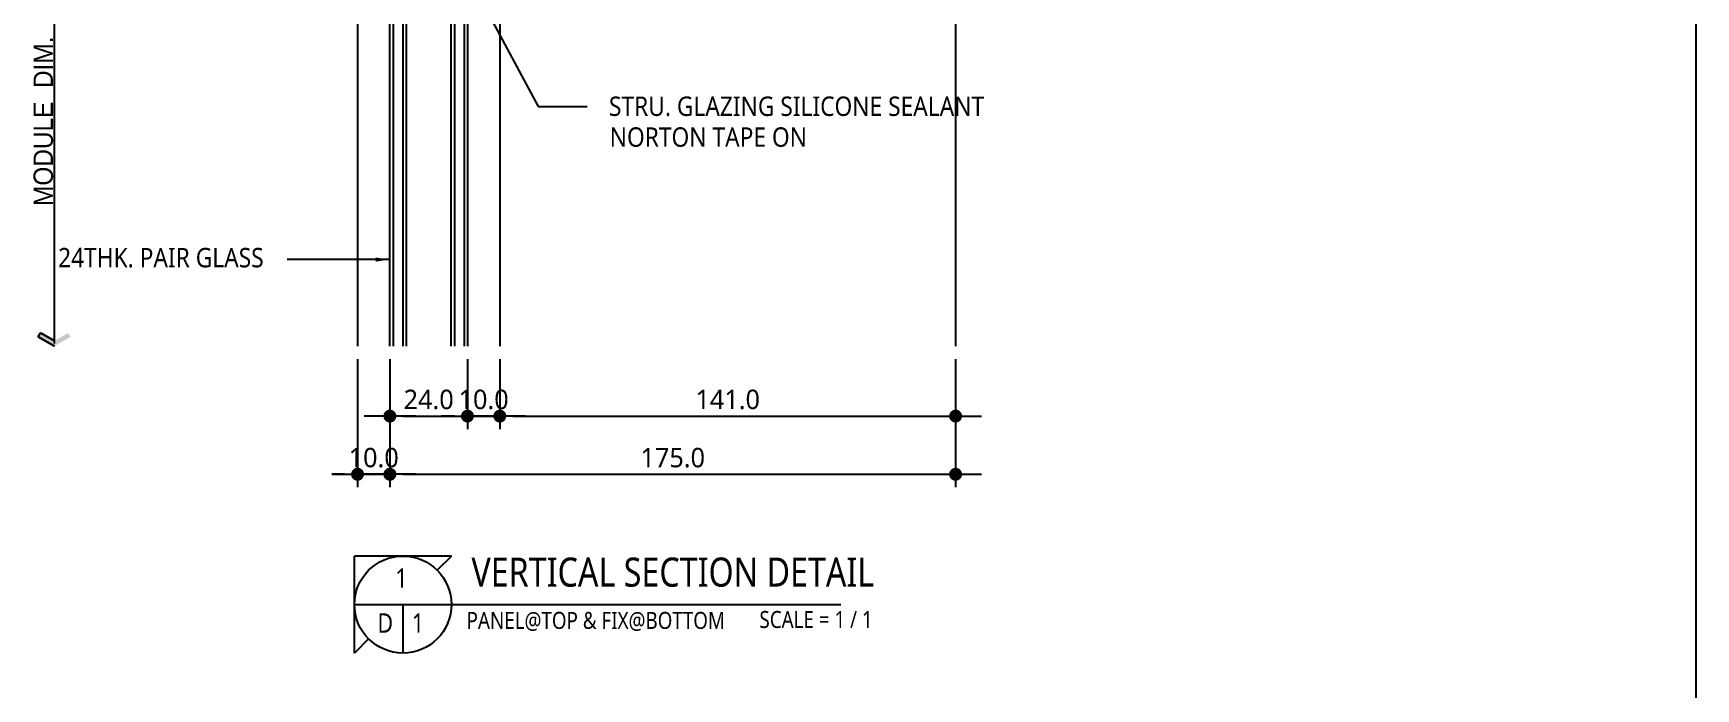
# Model space of a CAD drawing. Extents: x 93 to 3288, y 42 to 1146.
# Drawn here: x 1948 to 2462, y 590 to 793 of the extents above; entities that cross this region are included whole.
import ezdxf

# ---------------------------------------------------------------- set-up
doc = ezdxf.new("R2010")
doc.units = 0
doc.header["$LTSCALE"] = 200
doc.header["$MEASUREMENT"] = 0
doc.header["$PDMODE"] = 3
doc.header["$PDSIZE"] = -1
doc.linetypes.add('HID', pattern=[2.3, 1.5, -0.8])
doc.layers.get('0').update_dxf_attribs({"linetype": 'CONTINUOUS'})
doc.layers.get('Defpoints').update_dxf_attribs({"color": 137, "linetype": 'CONTINUOUS'})
for name, color, linetype in [('01TEX', 3, 'CONTINUOUS'), ('3', 3, 'CONTINUOUS'), ('A-WIN', 6, 'CONTINUOUS'), ('DIM', 7, 'CONTINUOUS'), ('FORM', 7, 'CONTINUOUS'), ('Glass', 4, 'CONTINUOUS'), ('SEALANT', 1, 'CONTINUOUS'), ('TXT', 3, 'CONTINUOUS')]:
    doc.layers.add(name, color=color, linetype=linetype)
doc.layers.add('Ebene 1', color=7, linetype='CONTINUOUS', lineweight=0)
doc.styles.add('FORM1', font='malgun.ttf', dxfattribs={"width": 0.85})
doc.styles.add('맑은고딕', font='malgun.ttf')
doc.styles.add('중앙알텍', font='malgun.ttf', dxfattribs={"width": 0.9})
doc.styles.add('창원경상대병원', font='malgun.ttf')
doc.dimstyles.new('DIM1', dxfattribs={"dimtxt": 3, "dimasz": 3, "dimexe": 2, "dimexo": 5, "dimgap": 1, "dimtad": 1, "dimdsep": 46, "dimlunit": 6, "dimtxsty": '창원경상대병원', "dimblk": 'ARCHTICK', "dimcen": -2, "dimclrd": 1, "dimclre": 1, "dimclrt": 3, "dimazin": 0, "dimtfac": 1, "dimtix": 1, "dimtofl": 0, "dimtmove": 2, "dimatfit": 3, "dimfxl": 1, "dimtolj": 1, "dimarcsym": 0})
doc.dimstyles.new('GAUN-4', dxfattribs={"dimscale": 4, "dimtxt": 1.5, "dimasz": 1, "dimexe": 1, "dimexo": 1, "dimgap": 0.5, "dimtad": 1, "dimdec": 1, "dimzin": 1, "dimdsep": 46, "dimlunit": 6, "dimtxsty": '맑은고딕', "dimblk": 'CJDOT', "dimcen": 0.09, "dimdle": 1, "dimclrd": 256, "dimclre": 256, "dimclrt": 3, "dimadec": 0, "dimazin": 0, "dimtfac": 1, "dimtdec": 1, "dimtix": 1, "dimtmove": 2, "dimatfit": 3, "dimfxl": 1, "dimtolj": 1, "dimtzin": 1, "dimarcsym": 0})

# ---------------------------------------------------------------- blocks, each defined once
blk = doc.blocks.new('CJDOT')
blk.add_line((-2, 0), (2, 0))
at = {"const_width": 0.5}
blk.add_lwpolyline([(-0.25, 0, 1), (0.25, 0, 1)], format="xyb", close=True, dxfattribs=at)
blk = doc.blocks.new('*D139')
at = {"layer": 'Defpoints', "color": 0, "transparency": 16777216}
for p in [(2058.04, 695.88), (2233.04, 695.93), (2233.04, 656.3)]:
    blk.add_point(p, dxfattribs=at)
at = {"layer": 'DIM', "lineweight": -2, "transparency": 16777216}
for p, q in [((2058.04, 691.88), (2058.04, 652.3)), ((2233.04, 691.93), (2233.04, 652.3)), ((2062.04, 656.3), (2229.04, 656.3))]:
    blk.add_line(p, q, dxfattribs=at)
at = {"layer": 'DIM', "lineweight": -2, "transparency": 16777216, "xscale": 4, "yscale": 4, "zscale": 4, "rotation": 180}
blk.add_blockref('CJDOT', (2058.04, 656.3), dxfattribs=at)
at = {"layer": 'DIM', "lineweight": -2, "transparency": 16777216, "xscale": 4, "yscale": 4, "zscale": 4}
blk.add_blockref('CJDOT', (2233.04, 656.3), dxfattribs=at)
at = {"layer": 'DIM', "color": 3, "transparency": 16777216, "insert": (2145.54, 661.41), "char_height": 6, "attachment_point": 5, "style": '맑은고딕'}
blk.add_mtext('\\A1;175.0', dxfattribs=at)
blk = doc.blocks.new('*D140')
at = {"layer": 'Defpoints', "color": 0, "transparency": 16777216}
for p in [(2058.04, 695.93), (2082.04, 695.93), (2082.04, 674.3)]:
    blk.add_point(p, dxfattribs=at)
at = {"layer": 'DIM', "lineweight": -2, "transparency": 16777216}
for p, q in [((2058.04, 691.93), (2058.04, 670.3)), ((2082.04, 691.93), (2082.04, 670.3)), ((2062.04, 674.3), (2078.04, 674.3))]:
    blk.add_line(p, q, dxfattribs=at)
at = {"layer": 'DIM', "lineweight": -2, "transparency": 16777216, "xscale": 4, "yscale": 4, "zscale": 4, "rotation": 180}
blk.add_blockref('CJDOT', (2058.04, 674.3), dxfattribs=at)
at = {"layer": 'DIM', "lineweight": -2, "transparency": 16777216, "xscale": 4, "yscale": 4, "zscale": 4}
blk.add_blockref('CJDOT', (2082.04, 674.3), dxfattribs=at)
at = {"layer": 'DIM', "color": 3, "transparency": 16777216, "insert": (2070.04, 679.4), "char_height": 6, "attachment_point": 5, "style": '맑은고딕'}
blk.add_mtext('\\A1;24.0', dxfattribs=at)
blk = doc.blocks.new('*D141')
at = {"layer": 'Defpoints', "color": 0, "transparency": 16777216}
for p in [(2082.04, 695.93), (2092.04, 695.93), (2092.04, 674.3)]:
    blk.add_point(p, dxfattribs=at)
at = {"layer": 'DIM', "lineweight": -2, "transparency": 16777216}
for p, q in [((2082.04, 691.93), (2082.04, 670.3)), ((2092.04, 691.93), (2092.04, 670.3)), ((2078.04, 674.3), (2074.04, 674.3)), ((2082.04, 674.3), (2092.04, 674.3)), ((2096.04, 674.3), (2100.04, 674.3))]:
    blk.add_line(p, q, dxfattribs=at)
at = {"layer": 'DIM', "lineweight": -2, "transparency": 16777216, "xscale": 4, "yscale": 4, "zscale": 4}
blk.add_blockref('CJDOT', (2082.04, 674.3), dxfattribs=at)
at = {"layer": 'DIM', "lineweight": -2, "transparency": 16777216, "xscale": 4, "yscale": 4, "zscale": 4, "rotation": 180}
blk.add_blockref('CJDOT', (2092.04, 674.3), dxfattribs=at)
at = {"layer": 'DIM', "color": 3, "transparency": 16777216, "insert": (2087.04, 679.41), "char_height": 6, "attachment_point": 5, "style": '맑은고딕'}
blk.add_mtext('\\A1;10.0', dxfattribs=at)
blk = doc.blocks.new('*D142')
at = {"layer": 'Defpoints', "color": 0, "transparency": 16777216}
for p in [(2092.04, 695.93), (2233.04, 695.93), (2233.04, 674.3)]:
    blk.add_point(p, dxfattribs=at)
at = {"layer": 'DIM', "lineweight": -2, "transparency": 16777216}
for p, q in [((2092.04, 691.93), (2092.04, 670.3)), ((2233.04, 691.93), (2233.04, 670.3)), ((2096.04, 674.3), (2229.04, 674.3))]:
    blk.add_line(p, q, dxfattribs=at)
at = {"layer": 'DIM', "lineweight": -2, "transparency": 16777216, "xscale": 4, "yscale": 4, "zscale": 4, "rotation": 180}
blk.add_blockref('CJDOT', (2092.04, 674.3), dxfattribs=at)
at = {"layer": 'DIM', "lineweight": -2, "transparency": 16777216, "xscale": 4, "yscale": 4, "zscale": 4}
blk.add_blockref('CJDOT', (2233.04, 674.3), dxfattribs=at)
at = {"layer": 'DIM', "color": 3, "transparency": 16777216, "insert": (2162.54, 679.41), "char_height": 6, "attachment_point": 5, "style": '맑은고딕'}
blk.add_mtext('\\A1;141.0', dxfattribs=at)
blk = doc.blocks.new('*D156')
at = {"layer": 'Defpoints', "color": 0, "transparency": 16777216}
for p in [(2048.04, 695.93), (2058.04, 695.93), (2048.04, 656.3)]:
    blk.add_point(p, dxfattribs=at)
at = {"layer": 'DIM', "lineweight": -2, "transparency": 16777216}
for p, q in [((2048.04, 691.93), (2048.04, 652.3)), ((2058.04, 691.93), (2058.04, 652.3)), ((2044.04, 656.3), (2040.04, 656.3)), ((2058.04, 656.3), (2048.04, 656.3)), ((2062.04, 656.3), (2066.04, 656.3))]:
    blk.add_line(p, q, dxfattribs=at)
at = {"layer": 'DIM', "lineweight": -2, "transparency": 16777216, "xscale": 4, "yscale": 4, "zscale": 4}
blk.add_blockref('CJDOT', (2048.04, 656.3), dxfattribs=at)
at = {"layer": 'DIM', "lineweight": -2, "transparency": 16777216, "xscale": 4, "yscale": 4, "zscale": 4, "rotation": 180}
blk.add_blockref('CJDOT', (2058.04, 656.3), dxfattribs=at)
at = {"layer": 'DIM', "color": 3, "transparency": 16777216, "insert": (2053.04, 661.41), "char_height": 6, "attachment_point": 5, "style": '맑은고딕'}
blk.add_mtext('\\A1;10.0', dxfattribs=at)
blk = doc.blocks.new('_ArchTick')
at = {"color": 0, "linetype": 'ByBlock', "const_width": 0.15}
blk.add_lwpolyline([(-0.5, -0.5), (0.5, 0.5)], dxfattribs=at)
blk = doc.blocks.new('*U92')
at = {"layer": 'Glass', "linetype": 'HID', "ltscale": 10}
h = blk.add_hatch(dxfattribs=at)
h.set_pattern_fill('NET3', color=8, scale=0.5, angle=90)
h.set_pattern_definition([(90, (-84.18, 8.0413), (-1.5875, -5e-13), []), (150, (-84.18, 8.0413), (-0.79375, -1.374815), []), (210, (-84.18, 8.0413), (0.79375, -1.374815), [])])
h.paths.add_polyline_path([(-6, 19), (-14, 19), (-14, 5), (-6, 5)])
at = {"layer": 'SEALANT', "ltscale": 0.01}
h = blk.add_hatch(dxfattribs=at)
h.set_pattern_fill('ANSI37', color=256, scale=0.5, angle=90)
h.set_pattern_definition([(135, (-84.18, 8.0413), (-1.122532, -1.122532), []), (225, (-84.18, 8.0413), (1.122532, -1.122532), [])])
h.paths.add_polyline_path([(1, 19), (-6, 19), (-6, 5), (1, 5, -0.15973)])
at = {"layer": 'Glass', "color": 8, "linetype": 'HID', "ltscale": 10}
for p, q in [((1, 23), (-128, 23)), ((1, 20), (-128, 20)), ((1, 4), (-128, 4)), ((1, 1), (-128, 1))]:
    blk.add_line(p, q, dxfattribs=at)
at = {"layer": 'Glass'}
for points in [[(-128, 19), (1, 19), (1, 24), (-128, 24)], [(-128, 0), (1, 0), (1, 5), (-128, 5)]]:
    blk.add_lwpolyline(points, dxfattribs=at)
at = {"layer": 'Glass', "color": 8, "linetype": 'HID', "ltscale": 10}
blk.add_lwpolyline([(-14, 19), (-14, 5), (-6, 5), (-6, 19)], close=True, dxfattribs=at)
at = {"layer": 'SEALANT', "ltscale": 0.01}
blk.add_arc((22.35, 12), 22.47, 161.8496, 198.1504, dxfattribs=at)

msp = doc.modelspace()

# ---------------------------------------------------------------- hatches: boundary and pattern name
at = {"layer": 'DIM'}
msp.add_hatch(color=256, dxfattribs=at).paths.add_polyline_path([(1954.25, 697.58), (1949.98, 700.08), (1949.25, 698.84), (1954.25, 695.93), (1959.26, 698.78), (1958.55, 700.03)])

# ---------------------------------------------------------------- linework, layer by layer
at = {"color": 3}
msp.add_line((1954.25, 696.75), (1954.25, 892.43), dxfattribs=at)
at = {"layer": '3'}
msp.add_line((2462, 1146), (2462, 42), dxfattribs=at)
at = {"layer": 'DIM', "color": 20}
for p, q in [((1949.29, 698.78), (1949.98, 700.08)), ((1954.25, 697.58), (1949.98, 700.08)), ((1949.98, 700.08), (1954.25, 697.58)), ((1949.25, 698.84), (1954.25, 695.93)), ((1954.25, 695.93), (1949.29, 698.78))]:
    msp.add_line(p, q, dxfattribs=at)
at = {"layer": 'Ebene 1', "color": 8, "linetype": 'Continuous', "lineweight": -3}
for p, q in [((2233.04, 862.43), (2233.04, 695.93)), ((2048.04, 858.43), (2048.04, 695.88)), ((2092.04, 802.43), (2092.04, 695.93))]:
    msp.add_line(p, q, dxfattribs=at)
at = {"layer": 'FORM'}
for p, q in [((2077.08, 631.01), (2047.08, 631.01)), ((2047.08, 601.01), (2047.08, 631.01)), ((2077.08, 631.01), (2072.69, 626.62)), ((2047.08, 616.01), (2197.53, 616.01)), ((2062.08, 616.01), (2062.08, 601.01)), ((2051.47, 605.41), (2047.08, 601.01))]:
    msp.add_line(p, q, dxfattribs=at)
msp.add_circle((2062.08, 616.01), 15, dxfattribs=at)

# ---------------------------------------------------------------- block references
at = {"layer": 'Glass', "xscale": -1, "rotation": 270}
msp.add_blockref('*U92', (2058.04, 823.93), dxfattribs=at)

# ---------------------------------------------------------------- texts
at = {"layer": '01TEX', "style": 'FORM1', "width": 0.85}
for s, height, p in [('VERTICAL SECTION DETAIL', 9, (2083.27, 621.54)), ('PANEL@TOP & FIX@BOTTOM', 5.25, (2081.77, 608.48)), ('SCALE = 1 / 1', 5.25, (2172.36, 608.77))]:
    msp.add_text(s, height=height, dxfattribs=at).set_placement(p)
at = {"layer": 'FORM', "color": 0, "style": 'FORM1', "width": 0.85}
for s, p in [('1', (2059.71, 621.19)), ('D', (2054.19, 607.28, 0)), ('1', (2064.84, 607.28, 0))]:
    msp.add_text(s, height=6, dxfattribs=at).set_placement(p)
at = {"layer": 'TXT', "style": '중앙알텍', "width": 0.9}
for s, p in [('STRU. GLAZING SILICONE SEALANT', (2125.82, 767.13, 0)), ('NORTON TAPE ON', (2126.04, 757.6, 0)), ('24THK. PAIR GLASS', (1955.4, 720.31, 0))]:
    msp.add_text(s, height=6, dxfattribs=at).set_placement(p)
at = {"layer": 'TXT', "insert": (1950.85, 765.48, 0), "char_height": 6, "width": 126.133, "attachment_point": 5, "rotation": 90, "style": '중앙알텍'}
msp.add_mtext('{\\fArial|b0|i0|c0|p34;MODULE  \\fArial|b0|i0|c129|p34;DIM.}', dxfattribs=at)

# ---------------------------------------------------------------- dimensions: what is measured, and where the dimension line sits
at = {"layer": 'DIM'}
for base, p1, p2, picture, middle in [((2048.04, 656.3), (2058.04, 695.93), (2048.04, 695.93), '*D156', (2053.04, 661.41)), ((2233.04, 656.3), (2058.04, 695.88), (2233.04, 695.93), '*D139', (2145.54, 661.41)), ((2082.04, 674.3), (2058.04, 695.93), (2082.04, 695.93), '*D140', (2070.04, 679.4)), ((2092.04, 674.3), (2082.04, 695.93), (2092.04, 695.93), '*D141', (2087.04, 679.41)), ((2233.04, 674.3), (2092.04, 695.93), (2233.04, 695.93), '*D142', (2162.54, 679.41))]:
    dim = msp.add_linear_dim(base=base, p1=p1, p2=p2, dimstyle='GAUN-4', dxfattribs=at)
    dim.commit()
    dim.dimension.update_dxf_attribs({"geometry": picture, "text_midpoint": middle})

# ---------------------------------------------------------------- leaders
at = {"layer": 'A-WIN', "color": 0}
for points in [[(2086.93, 801.75), (2103.87, 770.06), (2119.02, 770.06)], [(2057.64, 722.71), (2026.3, 722.71)]]:
    msp.add_leader(points, dimstyle='DIM1', override={"dimasz": 4}, dxfattribs=at)

doc.saveas('drawing.dxf')
